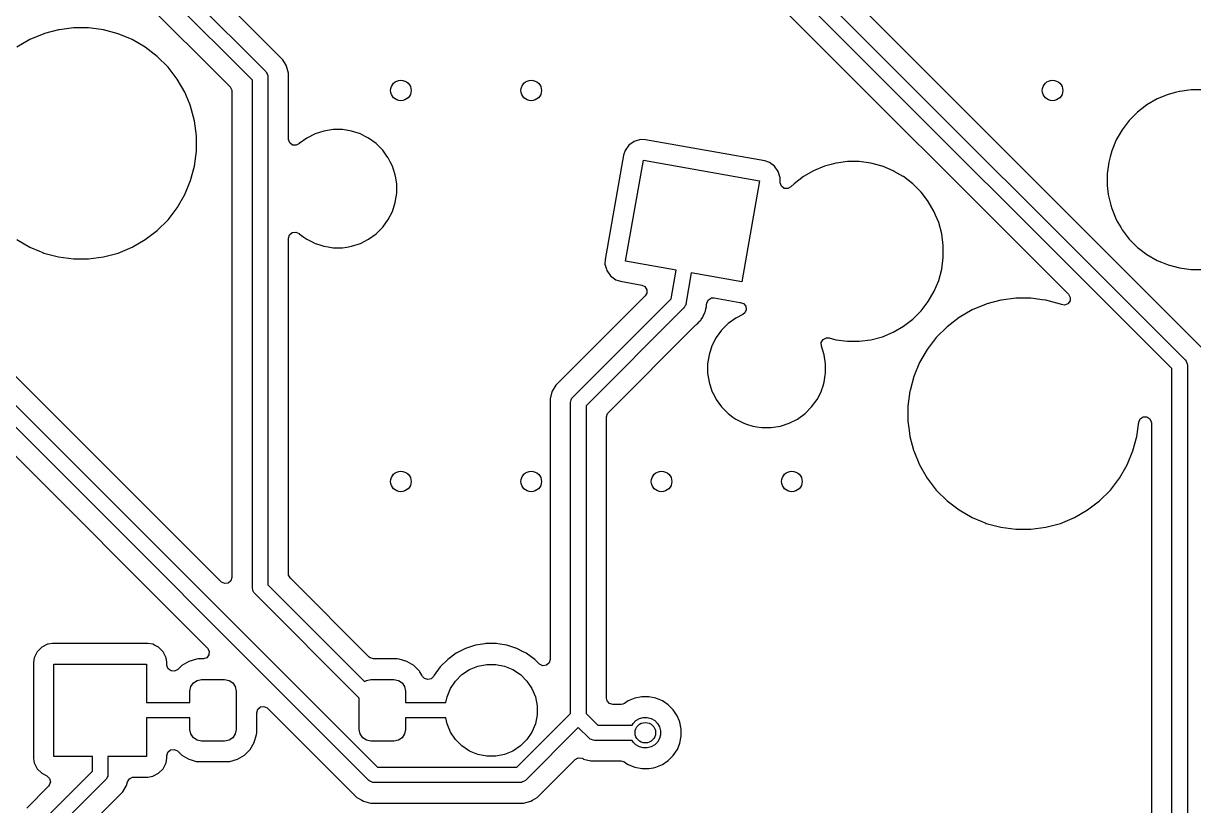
# Model space of a CAD drawing. Extents: x 2.6 to 14.2, y -9.4 to -3.8.
# Drawn here: x 5.994 to 6.891, y -7.479 to -6.879 of the extents above; entities that cross this region are included whole.
import ezdxf

# ---------------------------------------------------------------- set-up
doc = ezdxf.new("R2010")
doc.units = 0
doc.header["$MEASUREMENT"] = 0
doc.layers.add('BLACK', color=7, linetype='CONTINUOUS')

msp = doc.modelspace()

# ---------------------------------------------------------------- linework, layer by layer
at = {"layer": 'BLACK', "linetype": 'CONTINUOUS'}
for p, q in [((6.02695, -6.76349), (6.17951, -6.91605)), ((6.16943, -6.92267), (6.01687, -6.77012)), ((6.89805, -7.12818), (6.5524, -6.78252)), ((6.8748, -7.14393), (6.52512, -6.79425)), ((6.5352, -6.78762), (6.88488, -7.13731)), ((6.51195, -6.80338), (6.79548, -7.08691)), ((6.07863, -6.85418), (6.15223, -6.92778)), ((6.19267, -6.90692), (6.15334, -6.86759)), ((6.02048, -6.88408), (6.00993, -6.88691)), ((6.02143, -6.88396), (6.02048, -6.88408)), ((6.03199, -6.88257), (6.02143, -6.88396)), ((6.04361, -6.88257), (6.03199, -6.88257)), ((6.03199, -6.88257), (6.03199, -6.88257)), ((6.0532, -6.88383), (6.04361, -6.88257)), ((6.04361, -6.88257), (6.04361, -6.88257)), ((6.05512, -6.88408), (6.0532, -6.88383)), ((6.06634, -6.88709), (6.05512, -6.88408)), ((5.99853, -6.89153), (5.98847, -6.89734)), ((6.00926, -6.88709), (5.99853, -6.89153)), ((5.99853, -6.89153), (5.99853, -6.89153)), ((6.00993, -6.88691), (6.00926, -6.88709)), ((6.00926, -6.88709), (6.00926, -6.88709)), ((6.07707, -6.89153), (6.06634, -6.88709)), ((6.06634, -6.88709), (6.06634, -6.88709)), ((6.06634, -6.88709), (6.06634, -6.88709)), ((6.08713, -6.89734), (6.07707, -6.89153)), ((6.07707, -6.89153), (6.07707, -6.89153)), ((6.09634, -6.90441), (6.08713, -6.89734)), ((6.10456, -6.91262), (6.09634, -6.90441)), ((6.09634, -6.90441), (6.09634, -6.90441)), ((6.11163, -6.92184), (6.10456, -6.91262)), ((6.10456, -6.91262), (6.10456, -6.91262)), ((6.19461, -6.91028), (6.19267, -6.90692)), ((6.19267, -6.90692), (6.19267, -6.90692)), ((6.19543, -6.9117), (6.19461, -6.91028)), ((6.19553, -6.91186), (6.19543, -6.9117)), ((6.197, -6.91738), (6.19553, -6.91186)), ((6.11739, -6.93181), (6.11163, -6.92184)), ((6.17951, -6.91605), (6.18024, -6.91695)), ((6.18024, -6.91695), (6.18062, -6.91787)), ((6.18062, -6.91787), (6.18112, -6.91908)), ((6.18112, -6.91908), (6.18124, -6.92023)), ((6.18124, -6.92023), (6.18124, -7.30996)), ((6.197, -6.91738), (6.197, -6.91738)), ((6.197, -6.96781), (6.197, -6.91738)), ((6.15223, -6.92778), (6.15355, -6.93019)), ((6.15355, -6.93019), (6.15366, -6.93123)), ((6.16943, -7.31241), (6.16943, -6.92267)), ((6.88948, -6.93009), (6.88096, -6.93121)), ((6.89852, -6.93009), (6.88948, -6.93009)), ((6.88948, -6.93009), (6.88948, -6.93009)), ((6.11743, -6.9319), (6.11739, -6.93181)), ((6.11872, -6.93499), (6.11743, -6.9319)), ((6.12125, -6.94112), (6.11872, -6.93499)), ((6.15366, -6.93123), (6.15366, -7.30413)), ((6.86345, -6.93707), (6.85563, -6.94158)), ((6.86346, -6.93707), (6.86345, -6.93707)), ((6.8718, -6.93361), (6.86346, -6.93707)), ((6.87819, -6.9319), (6.8718, -6.93361)), ((6.88053, -6.93127), (6.87819, -6.9319)), ((6.88096, -6.93121), (6.88053, -6.93127)), ((6.12188, -6.94263), (6.12125, -6.94112)), ((6.12489, -6.95385), (6.12188, -6.94263)), ((6.84846, -6.94708), (6.84208, -6.95347)), ((6.85563, -6.94158), (6.84846, -6.94708)), ((6.1264, -6.96536), (6.12489, -6.95385)), ((6.84208, -6.95347), (6.83658, -6.96064)), ((6.1264, -6.97698), (6.1264, -6.96536)), ((6.21737, -6.96392), (6.21102, -6.96716)), ((6.22415, -6.96172), (6.21737, -6.96392)), ((6.21737, -6.96392), (6.21737, -6.96392)), ((6.2312, -6.9606), (6.22415, -6.96172)), ((6.23833, -6.9606), (6.2312, -6.9606)), ((6.2312, -6.9606), (6.2312, -6.9606)), ((6.24537, -6.96172), (6.23833, -6.9606)), ((6.23833, -6.9606), (6.23833, -6.9606)), ((6.25215, -6.96392), (6.24537, -6.96172)), ((6.25595, -6.96586), (6.25215, -6.96392)), ((6.25215, -6.96392), (6.25215, -6.96392)), ((6.2585, -6.96716), (6.25595, -6.96586)), ((6.83658, -6.96064), (6.83206, -6.96846)), ((5.78729, -6.97185), (6.26524, -7.4498)), ((6.19702, -6.96816), (6.197, -6.96781)), ((6.19798, -6.97074), (6.19702, -6.96816)), ((6.20018, -6.97239), (6.19798, -6.97074)), ((6.20292, -6.97258), (6.20018, -6.97239)), ((6.20506, -6.97142), (6.20292, -6.97258)), ((6.20511, -6.97147), (6.20506, -6.97142)), ((6.20525, -6.97135), (6.20511, -6.97147)), ((6.21102, -6.96716), (6.20525, -6.97135)), ((6.26427, -6.97135), (6.2585, -6.96716)), ((6.2585, -6.96716), (6.2585, -6.96716)), ((6.2585, -6.96716), (6.2585, -6.96716)), ((6.26931, -6.97639), (6.26427, -6.97135)), ((6.26427, -6.97135), (6.26427, -6.97135)), ((6.45818, -6.9726), (6.45518, -6.97659)), ((6.45819, -6.9726), (6.45818, -6.9726)), ((6.46228, -6.96974), (6.45819, -6.9726)), ((6.46705, -6.96828), (6.46228, -6.96974)), ((6.46228, -6.96974), (6.46228, -6.96974)), ((6.47079, -6.96834), (6.46705, -6.96828)), ((6.46705, -6.96828), (6.46705, -6.96828)), ((6.56241, -6.9845), (6.47079, -6.96834)), ((6.47079, -6.96834), (6.47079, -6.96834)), ((6.83206, -6.96846), (6.8286, -6.97681)), ((6.83206, -6.96846), (6.83206, -6.96846)), ((6.25862, -7.45988), (5.77721, -6.97847)), ((6.12489, -6.98849), (6.1264, -6.97698)), ((6.27256, -6.98087), (6.26931, -6.97639)), ((6.26931, -6.97639), (6.26931, -6.97639)), ((6.2735, -6.98216), (6.27256, -6.98087)), ((6.27507, -6.98524), (6.2735, -6.98216)), ((6.45396, -6.98013), (6.43986, -7.06011)), ((6.45518, -6.97659), (6.45396, -6.98012)), ((6.45396, -6.98012), (6.45396, -6.98013)), ((6.4556, -7.06163), (6.46927, -6.98408)), ((6.46927, -6.98408), (6.55845, -6.99981)), ((6.56594, -6.98571), (6.56241, -6.9845)), ((6.56241, -6.9845), (6.56241, -6.9845)), ((6.56241, -6.9845), (6.56241, -6.9845)), ((6.56241, -6.9845), (6.56241, -6.9845)), ((6.56241, -6.9845), (6.56241, -6.9845)), ((6.82738, -6.98139), (6.82627, -6.98551)), ((6.8286, -6.97681), (6.82738, -6.98139)), ((6.14532, -7.30758), (5.82675, -6.98901)), ((6.12188, -6.99971), (6.12489, -6.98849)), ((6.27674, -6.98851), (6.27507, -6.98524)), ((6.27759, -6.99115), (6.27674, -6.98851)), ((6.27674, -6.98851), (6.27674, -6.98851)), ((6.27894, -6.99529), (6.27759, -6.99115)), ((6.56993, -6.98872), (6.56594, -6.98571)), ((6.56594, -6.98571), (6.56594, -6.98571)), ((6.56594, -6.98571), (6.56594, -6.98571)), ((6.5728, -6.99281), (6.56993, -6.98872)), ((6.57426, -6.99759), (6.5728, -6.99281)), ((6.59989, -6.99214), (6.59206, -6.99665)), ((6.60823, -6.98868), (6.59989, -6.99214)), ((6.59989, -6.99214), (6.59989, -6.99214)), ((6.61327, -6.98733), (6.60823, -6.98868)), ((6.61696, -6.98634), (6.61327, -6.98733)), ((6.61744, -6.98628), (6.61696, -6.98634)), ((6.62592, -6.98516), (6.61744, -6.98628)), ((6.63495, -6.98516), (6.62592, -6.98516)), ((6.62592, -6.98516), (6.62592, -6.98516)), ((6.64197, -6.98608), (6.63495, -6.98516)), ((6.63495, -6.98516), (6.63495, -6.98516)), ((6.64391, -6.98634), (6.64197, -6.98608)), ((6.65236, -6.98861), (6.64391, -6.98634)), ((6.65264, -6.98868), (6.65236, -6.98861)), ((6.66098, -6.99214), (6.65264, -6.98868)), ((6.66181, -6.99262), (6.66098, -6.99214)), ((6.66098, -6.99214), (6.66098, -6.99214)), ((6.66849, -6.99647), (6.66181, -6.99262)), ((6.82626, -6.98554), (6.82508, -6.99449)), ((6.82627, -6.98551), (6.82626, -6.98554)), ((6.82626, -6.98554), (6.82626, -6.98554)), ((6.11743, -7.01044), (6.12188, -6.99971)), ((6.27931, -6.9976), (6.27894, -6.99529)), ((6.28006, -7.00233), (6.27931, -6.9976)), ((6.28006, -7.00946), (6.28006, -7.00233)), ((6.55845, -6.99981), (6.54478, -7.07735)), ((6.5742, -7.00098), (6.57426, -6.99759)), ((6.57421, -7.00141), (6.5742, -7.00098)), ((6.57517, -7.00399), (6.57421, -7.00141)), ((6.57426, -6.99759), (6.57426, -6.99759)), ((6.57426, -6.99759), (6.57426, -6.99759)), ((6.57426, -6.99759), (6.57426, -6.99759)), ((6.5849, -7.00215), (6.58253, -7.00452)), ((6.59206, -6.99665), (6.5849, -7.00215)), ((6.66881, -6.99665), (6.66849, -6.99647)), ((6.67597, -7.00215), (6.66881, -6.99665)), ((6.68236, -7.00854), (6.67597, -7.00215)), ((6.67597, -7.00215), (6.67597, -7.00215)), ((6.82508, -6.99449), (6.82508, -7.00353)), ((6.11163, -7.0205), (6.11743, -7.01044)), ((6.27963, -7.01216), (6.28006, -7.00946)), ((6.57737, -7.00564), (6.57517, -7.00399)), ((6.58012, -7.00583), (6.57737, -7.00564)), ((6.58253, -7.00452), (6.58012, -7.00583)), ((6.68334, -7.00982), (6.68236, -7.00854)), ((6.68236, -7.00854), (6.68236, -7.00854)), ((6.68236, -7.00854), (6.68236, -7.00854)), ((6.68786, -7.01571), (6.68334, -7.00982)), ((6.82508, -7.00353), (6.82599, -7.01044)), ((6.82599, -7.01044), (6.82626, -7.01248)), ((6.10456, -7.02971), (6.11163, -7.0205)), ((6.27674, -7.02329), (6.27894, -7.01651)), ((6.27894, -7.01651), (6.27963, -7.01216)), ((6.69238, -7.02353), (6.68786, -7.01571)), ((6.68786, -7.01571), (6.68786, -7.01571)), ((6.68786, -7.01571), (6.68786, -7.01571)), ((6.82626, -7.01248), (6.82789, -7.01857)), ((6.82789, -7.01857), (6.8286, -7.02121)), ((6.26931, -7.03541), (6.2735, -7.02964)), ((6.2735, -7.02964), (6.27674, -7.02329)), ((6.69349, -7.02622), (6.69238, -7.02353)), ((6.69238, -7.02353), (6.69238, -7.02353)), ((6.69238, -7.02353), (6.69238, -7.02353)), ((6.69583, -7.03188), (6.69349, -7.02622)), ((6.8286, -7.02121), (6.83206, -7.02956)), ((6.83206, -7.02956), (6.83206, -7.02956)), ((6.83206, -7.02956), (6.8334, -7.03188)), ((6.08713, -7.045), (6.09634, -7.03793)), ((6.09634, -7.03793), (6.10456, -7.02971)), ((6.26427, -7.04045), (6.26931, -7.03541)), ((6.69817, -7.0406), (6.69583, -7.03188)), ((6.8334, -7.03188), (6.83575, -7.03596)), ((6.83575, -7.03596), (6.83658, -7.03738)), ((6.83658, -7.03738), (6.84208, -7.04455)), ((5.98847, -7.045), (5.99853, -7.0508)), ((6.07707, -7.0508), (6.08713, -7.045)), ((6.197, -7.04399), (6.19778, -7.04135)), ((6.197, -7.30141), (6.197, -7.04399)), ((6.19778, -7.04135), (6.19986, -7.03954)), ((6.19986, -7.03954), (6.20258, -7.03915)), ((6.20258, -7.03915), (6.20508, -7.0403)), ((6.20508, -7.0403), (6.20518, -7.04038)), ((6.20518, -7.04038), (6.20525, -7.04045)), ((6.20525, -7.04045), (6.2088, -7.04303)), ((6.2088, -7.04303), (6.21102, -7.04464)), ((6.21102, -7.04464), (6.21517, -7.04675)), ((6.21517, -7.04675), (6.21737, -7.04788)), ((6.25215, -7.04788), (6.2585, -7.04464)), ((6.2585, -7.04464), (6.26427, -7.04045)), ((6.69935, -7.04956), (6.69817, -7.0406)), ((6.84208, -7.04455), (6.84208, -7.04455)), ((6.84208, -7.04455), (6.84846, -7.05094)), ((5.99853, -7.0508), (5.99853, -7.0508)), ((5.99853, -7.0508), (5.99853, -7.0508)), ((5.99853, -7.0508), (6.00605, -7.05392)), ((6.00605, -7.05392), (6.00855, -7.05496)), ((6.00855, -7.05496), (6.00926, -7.05525)), ((6.00926, -7.05525), (6.02048, -7.05826)), ((6.05512, -7.05826), (6.06634, -7.05525)), ((6.06634, -7.05525), (6.07707, -7.0508)), ((6.21737, -7.04788), (6.21737, -7.04788)), ((6.21737, -7.04788), (6.22026, -7.04881)), ((6.22026, -7.04881), (6.22415, -7.05008)), ((6.22415, -7.05008), (6.22742, -7.0506)), ((6.22742, -7.0506), (6.2312, -7.05119)), ((6.2312, -7.05119), (6.2312, -7.05119)), ((6.2312, -7.05119), (6.23833, -7.05119)), ((6.23833, -7.05119), (6.24174, -7.05065)), ((6.24174, -7.05065), (6.24537, -7.05008)), ((6.24537, -7.05008), (6.25215, -7.04788)), ((6.69935, -7.0586), (6.69935, -7.04956)), ((6.84846, -7.05094), (6.84846, -7.05094)), ((6.84846, -7.05094), (6.84846, -7.05094)), ((6.84846, -7.05094), (6.84915, -7.05146)), ((6.84915, -7.05146), (6.85563, -7.05644)), ((6.85563, -7.05644), (6.85563, -7.05644)), ((6.85563, -7.05644), (6.85563, -7.05644)), ((6.85563, -7.05644), (6.86345, -7.06095)), ((6.02048, -7.05826), (6.03199, -7.05977)), ((6.03199, -7.05977), (6.03199, -7.05977)), ((6.03199, -7.05977), (6.04361, -7.05977)), ((6.04361, -7.05977), (6.05512, -7.05826)), ((6.04361, -7.05977), (6.04361, -7.05977)), ((6.43986, -7.06011), (6.43979, -7.06385)), ((6.43979, -7.06385), (6.43979, -7.06385)), ((6.43979, -7.06385), (6.44097, -7.06771)), ((6.43986, -7.06011), (6.43986, -7.06011)), ((6.49438, -7.06847), (6.4556, -7.06163)), ((6.69817, -7.06755), (6.69935, -7.0586)), ((6.86345, -7.06095), (6.86346, -7.06095)), ((6.86346, -7.06095), (6.86346, -7.06095)), ((6.86346, -7.06095), (6.86687, -7.06237)), ((6.86687, -7.06237), (6.8718, -7.06441)), ((6.8718, -7.06441), (6.88053, -7.06675)), ((6.44097, -7.06771), (6.44125, -7.06863)), ((6.44125, -7.06863), (6.44412, -7.07272)), ((6.44412, -7.07272), (6.44811, -7.07572)), ((6.49049, -7.09053), (6.49438, -7.06847)), ((6.50601, -7.07052), (6.5018, -7.09442)), ((6.54478, -7.07735), (6.50601, -7.07052)), ((6.69583, -7.07628), (6.69817, -7.06755)), ((6.88053, -7.06675), (6.88948, -7.06793)), ((6.88948, -7.06793), (6.88948, -7.06793)), ((6.88948, -7.06793), (6.89852, -7.06793)), ((6.44811, -7.07572), (6.45164, -7.07694)), ((6.45164, -7.07694), (6.46803, -7.07983)), ((6.46803, -7.07983), (6.47049, -7.08105)), ((6.47049, -7.08105), (6.47191, -7.08341)), ((6.47191, -7.08341), (6.47182, -7.08616)), ((6.69238, -7.08463), (6.69583, -7.07628)), ((6.47063, -7.08809), (6.40202, -7.15671)), ((6.41518, -7.16584), (6.49049, -7.09053)), ((6.47182, -7.08616), (6.47063, -7.08809)), ((6.51795, -7.09359), (6.51917, -7.09113)), ((6.51917, -7.09113), (6.52153, -7.08971)), ((6.52153, -7.08971), (6.52361, -7.08963)), ((6.52361, -7.08963), (6.54326, -7.0931)), ((6.68236, -7.09962), (6.68786, -7.09245)), ((6.68786, -7.09245), (6.69238, -7.08463)), ((6.74347, -7.09152), (6.7329, -7.09435)), ((6.74402, -7.09145), (6.74347, -7.09152)), ((6.75498, -7.09), (6.74402, -7.09145)), ((6.7666, -7.09), (6.75498, -7.09)), ((6.75498, -7.09), (6.75498, -7.09)), ((6.77513, -7.09113), (6.7666, -7.09)), ((6.7666, -7.09), (6.7666, -7.09)), ((6.77811, -7.09152), (6.77513, -7.09113)), ((6.78933, -7.09453), (6.77811, -7.09152)), ((6.7966, -7.09206), (6.79495, -7.09427)), ((6.79548, -7.08691), (6.7968, -7.08932)), ((6.7968, -7.08932), (6.7966, -7.09206)), ((6.50015, -7.09757), (6.42526, -7.17246)), ((6.5002, -7.09751), (6.50015, -7.09757)), ((6.50025, -7.09748), (6.5002, -7.09751)), ((6.50031, -7.09738), (6.50025, -7.09748)), ((6.50087, -7.0967), (6.50031, -7.09738)), ((6.50089, -7.09668), (6.50087, -7.0967)), ((6.50114, -7.09608), (6.50089, -7.09668)), ((6.50148, -7.09554), (6.50114, -7.09608)), ((6.50174, -7.09464), (6.50148, -7.09554)), ((6.50177, -7.09455), (6.50174, -7.09464)), ((6.5018, -7.09442), (6.50177, -7.09451)), ((6.50177, -7.09451), (6.50177, -7.09455)), ((6.51618, -7.10176), (6.51642, -7.10084)), ((6.51642, -7.10084), (6.51683, -7.09997)), ((6.51683, -7.09997), (6.51716, -7.09809)), ((6.51716, -7.09809), (6.51765, -7.09625)), ((6.51765, -7.09529), (6.51795, -7.09359)), ((6.51765, -7.09625), (6.51765, -7.09529)), ((6.54326, -7.0931), (6.54346, -7.0931)), ((6.54346, -7.0931), (6.54609, -7.09392)), ((6.54701, -7.10124), (6.5456, -7.10233)), ((6.54609, -7.09392), (6.54786, -7.09603)), ((6.5482, -7.09876), (6.54701, -7.10124)), ((6.54786, -7.09603), (6.5482, -7.09876)), ((6.67597, -7.106), (6.68236, -7.09962)), ((6.68236, -7.09962), (6.68236, -7.09962)), ((6.68236, -7.09962), (6.68236, -7.09962)), ((6.72152, -7.09897), (6.71146, -7.10478)), ((6.73225, -7.09453), (6.72152, -7.09897)), ((6.72152, -7.09897), (6.72152, -7.09897)), ((6.7329, -7.09435), (6.73225, -7.09453)), ((6.73225, -7.09453), (6.73225, -7.09453)), ((6.79016, -7.09487), (6.78933, -7.09453)), ((6.78933, -7.09453), (6.78933, -7.09453)), ((6.78933, -7.09453), (6.78933, -7.09453)), ((6.79238, -7.09523), (6.79016, -7.09487)), ((6.79495, -7.09427), (6.79238, -7.09523)), ((6.50929, -7.11074), (6.50966, -7.11036)), ((6.50966, -7.11036), (6.51031, -7.10982)), ((6.51031, -7.10982), (6.51075, -7.10951)), ((6.51075, -7.10951), (6.51184, -7.10822)), ((6.51184, -7.10822), (6.51213, -7.1079)), ((6.51213, -7.1079), (6.51332, -7.10671)), ((6.51332, -7.10671), (6.51359, -7.10625)), ((6.51359, -7.10625), (6.51408, -7.10555)), ((6.51408, -7.10555), (6.51442, -7.10514)), ((6.51442, -7.10514), (6.51477, -7.10438)), ((6.51442, -7.10514), (6.51442, -7.10514)), ((6.51477, -7.10438), (6.51513, -7.10361)), ((6.51513, -7.10361), (6.51522, -7.10341)), ((6.51513, -7.10361), (6.51513, -7.10361)), ((6.51522, -7.10341), (6.51618, -7.10176)), ((6.53432, -7.10933), (6.52928, -7.11437)), ((6.54009, -7.10514), (6.53432, -7.10933)), ((6.53432, -7.10933), (6.53432, -7.10933)), ((6.5456, -7.10233), (6.54009, -7.10514)), ((6.66881, -7.1115), (6.67597, -7.106)), ((6.67597, -7.106), (6.67597, -7.106)), ((6.67597, -7.106), (6.67597, -7.106)), ((6.71146, -7.10478), (6.70225, -7.11185)), ((6.44246, -7.17756), (6.50904, -7.11098)), ((6.50904, -7.11098), (6.50907, -7.11095)), ((6.50907, -7.11095), (6.50929, -7.11074)), ((6.50929, -7.11074), (6.50929, -7.11074)), ((6.52928, -7.11437), (6.52509, -7.12014)), ((6.52928, -7.11437), (6.52928, -7.11437)), ((6.65264, -7.11948), (6.66098, -7.11602)), ((6.66098, -7.11602), (6.66881, -7.1115)), ((6.70225, -7.11185), (6.69403, -7.12006)), ((6.70225, -7.11185), (6.70225, -7.11185)), ((6.52185, -7.12649), (6.51965, -7.13327)), ((6.52509, -7.12014), (6.52185, -7.12649)), ((6.52185, -7.12649), (6.52185, -7.12649)), ((6.60578, -7.1239), (6.6072, -7.12154)), ((6.60586, -7.12665), (6.60578, -7.1239)), ((6.60801, -7.13327), (6.60586, -7.12665)), ((6.6072, -7.12154), (6.60967, -7.12033)), ((6.60967, -7.12033), (6.61176, -7.12042)), ((6.61176, -7.12042), (6.61696, -7.12182)), ((6.61696, -7.12182), (6.62592, -7.123)), ((6.62592, -7.123), (6.62592, -7.123)), ((6.62592, -7.123), (6.63495, -7.123)), ((6.63495, -7.123), (6.64391, -7.12182)), ((6.63495, -7.123), (6.63495, -7.123)), ((6.64391, -7.12182), (6.65264, -7.11948)), ((6.69403, -7.12006), (6.68696, -7.12928)), ((6.69403, -7.12006), (6.69403, -7.12006)), ((6.51965, -7.13327), (6.51853, -7.14031)), ((6.60913, -7.14031), (6.60801, -7.13327)), ((6.68696, -7.12928), (6.68116, -7.13933)), ((6.88488, -7.13731), (6.88562, -7.1382)), ((6.51853, -7.14031), (6.51853, -7.14744)), ((6.60913, -7.14744), (6.60913, -7.14031)), ((6.68116, -7.13933), (6.67671, -7.15006)), ((6.68116, -7.13933), (6.68116, -7.13933)), ((6.8748, -7.5103), (6.8748, -7.14393)), ((6.88562, -7.1382), (6.88597, -7.13906)), ((6.88597, -7.13906), (6.8865, -7.14033)), ((6.8865, -7.14033), (6.88661, -7.14148)), ((6.88661, -7.14148), (6.88661, -7.50786)), ((6.51853, -7.14744), (6.51965, -7.15448)), ((6.51965, -7.15448), (6.52185, -7.16126)), ((6.6071, -7.15729), (6.60801, -7.15448)), ((6.60801, -7.15448), (6.60886, -7.14911)), ((6.60886, -7.14911), (6.60913, -7.14744)), ((6.67671, -7.15006), (6.67385, -7.16073)), ((6.67671, -7.15006), (6.67671, -7.15006)), ((6.39916, -7.16165), (6.39769, -7.16716)), ((6.39938, -7.16126), (6.39916, -7.16165)), ((6.39916, -7.16165), (6.39916, -7.16165)), ((6.39916, -7.16165), (6.39916, -7.16165)), ((6.40202, -7.15671), (6.39938, -7.16126)), ((6.40202, -7.15671), (6.40202, -7.15671)), ((6.52185, -7.16126), (6.52185, -7.16126)), ((6.52185, -7.16126), (6.52372, -7.16493)), ((6.60257, -7.16762), (6.60581, -7.16126)), ((6.60581, -7.16126), (6.60596, -7.16079)), ((6.60596, -7.16079), (6.6071, -7.15729)), ((6.6737, -7.16128), (6.67219, -7.1728)), ((6.6737, -7.16128), (6.6737, -7.16128)), ((6.67385, -7.16073), (6.6737, -7.16128)), ((6.39769, -7.16716), (6.39769, -7.16716)), ((6.39769, -7.16716), (6.39769, -7.3671)), ((6.41345, -7.17002), (6.41357, -7.16886)), ((6.41345, -7.40847), (6.41345, -7.17002)), ((6.41357, -7.16886), (6.41398, -7.16786)), ((6.41398, -7.16786), (6.41445, -7.16673)), ((6.41445, -7.16673), (6.41518, -7.16584)), ((6.42526, -7.17246), (6.42526, -7.40847)), ((6.52372, -7.16493), (6.52507, -7.16757)), ((6.52507, -7.16757), (6.52509, -7.16762)), ((6.52509, -7.16762), (6.52928, -7.17338)), ((6.59838, -7.17338), (6.60257, -7.16762)), ((6.67219, -7.1728), (6.67219, -7.18441)), ((5.95346, -7.17702), (6.13485, -7.35841)), ((6.44103, -7.18102), (6.44181, -7.17838)), ((6.44103, -7.39678), (6.44103, -7.18102)), ((6.44181, -7.17838), (6.44246, -7.17756)), ((6.52928, -7.17338), (6.52928, -7.17338)), ((6.52928, -7.17338), (6.53432, -7.17843)), ((6.53432, -7.17843), (6.53432, -7.17843)), ((6.53432, -7.17843), (6.53799, -7.18109)), ((6.53799, -7.18109), (6.54009, -7.18262)), ((6.58757, -7.18262), (6.59334, -7.17843)), ((6.59334, -7.17843), (6.59838, -7.17338)), ((6.85043, -7.18251), (6.85272, -7.18099)), ((6.85272, -7.18099), (6.85547, -7.18096)), ((6.85547, -7.18096), (6.8578, -7.18242)), ((6.54009, -7.18262), (6.54272, -7.18396)), ((6.54272, -7.18396), (6.54644, -7.18585)), ((6.54644, -7.18585), (6.54644, -7.18585)), ((6.54644, -7.18585), (6.54837, -7.18648)), ((6.54837, -7.18648), (6.55322, -7.18806)), ((6.55322, -7.18806), (6.55639, -7.18856)), ((6.55639, -7.18856), (6.56026, -7.18917)), ((6.56026, -7.18917), (6.56027, -7.18917)), ((6.56027, -7.18917), (6.56739, -7.18917)), ((6.56739, -7.18917), (6.57081, -7.18863)), ((6.57081, -7.18863), (6.57444, -7.18806)), ((6.57444, -7.18806), (6.58122, -7.18585)), ((6.58122, -7.18585), (6.58757, -7.18262)), ((6.67219, -7.18441), (6.6731, -7.19132)), ((6.84788, -7.19593), (6.84931, -7.18502)), ((6.84931, -7.18502), (6.85043, -7.18251)), ((6.8578, -7.18242), (6.85898, -7.18491)), ((6.85898, -7.18491), (6.85904, -7.18566)), ((6.85904, -7.18566), (6.85904, -7.51316)), ((6.6731, -7.19132), (6.6737, -7.19593)), ((6.6737, -7.19593), (6.67652, -7.20643)), ((6.84487, -7.20715), (6.84788, -7.19593)), ((6.67652, -7.20643), (6.67671, -7.20715)), ((6.67671, -7.20715), (6.67671, -7.20715)), ((6.67671, -7.20715), (6.68116, -7.21788)), ((6.84043, -7.21788), (6.84487, -7.20715)), ((6.68116, -7.21788), (6.68116, -7.21788)), ((6.68116, -7.21788), (6.68696, -7.22794)), ((6.83462, -7.22794), (6.84043, -7.21788)), ((6.68696, -7.22794), (6.69403, -7.23715)), ((6.82755, -7.23715), (6.83462, -7.22794)), ((6.69403, -7.23715), (6.69403, -7.23715)), ((6.69403, -7.23715), (6.70225, -7.24536)), ((6.81934, -7.24536), (6.82755, -7.23715)), ((6.70225, -7.24536), (6.70225, -7.24536)), ((6.70225, -7.24536), (6.71146, -7.25243)), ((6.71146, -7.25243), (6.72152, -7.25824)), ((6.80006, -7.25824), (6.81012, -7.25243)), ((6.81012, -7.25243), (6.81934, -7.24536)), ((6.72152, -7.25824), (6.72152, -7.25824)), ((6.72152, -7.25824), (6.72152, -7.25824)), ((6.72152, -7.25824), (6.72884, -7.26128)), ((6.72884, -7.26128), (6.73155, -7.2624)), ((6.73155, -7.2624), (6.73225, -7.26269)), ((6.73225, -7.26269), (6.74347, -7.26569)), ((6.77811, -7.26569), (6.78933, -7.26269)), ((6.78933, -7.26269), (6.80006, -7.25824)), ((6.74347, -7.26569), (6.75498, -7.26721)), ((6.75498, -7.26721), (6.75498, -7.26721)), ((6.75498, -7.26721), (6.7666, -7.26721)), ((6.7666, -7.26721), (6.77811, -7.26569)), ((6.7666, -7.26721), (6.7666, -7.26721)), ((6.14558, -7.30782), (6.14532, -7.30758)), ((6.14808, -7.30896), (6.14558, -7.30782)), ((6.15288, -7.30677), (6.1508, -7.30857)), ((6.15366, -7.30413), (6.15288, -7.30677)), ((6.19712, -7.30244), (6.197, -7.30141)), ((6.19843, -7.30486), (6.19712, -7.30244)), ((6.25889, -7.36531), (6.19843, -7.30486)), ((6.1508, -7.30857), (6.14808, -7.30896)), ((6.16954, -7.31356), (6.16943, -7.31241)), ((6.16976, -7.3141), (6.16954, -7.31356)), ((6.17042, -7.31569), (6.16976, -7.3141)), ((6.17115, -7.31658), (6.17042, -7.31569)), ((6.25134, -7.39677), (6.17115, -7.31658)), ((6.18124, -7.30996), (6.2554, -7.38413)), ((6.00398, -7.36169), (6.00191, -7.36577)), ((6.00418, -7.36132), (6.00398, -7.36169)), ((6.00771, -7.35779), (6.00418, -7.36132)), ((6.00418, -7.36132), (6.00418, -7.36132)), ((6.00418, -7.36132), (6.00418, -7.36132)), ((6.01216, -7.35552), (6.00771, -7.35779)), ((6.00771, -7.35779), (6.00771, -7.35779)), ((6.00771, -7.35779), (6.00771, -7.35779)), ((6.01266, -7.35544), (6.01216, -7.35552)), ((6.01585, -7.35493), (6.01266, -7.35544)), ((6.0892, -7.35493), (6.01585, -7.35493)), ((6.09289, -7.35552), (6.0892, -7.35493)), ((6.09408, -7.35612), (6.09289, -7.35552)), ((6.09734, -7.35779), (6.09408, -7.35612)), ((6.10087, -7.36132), (6.09734, -7.35779)), ((6.09734, -7.35779), (6.09734, -7.35779)), ((6.09734, -7.35779), (6.09734, -7.35779)), ((6.10314, -7.36577), (6.10087, -7.36132)), ((6.10087, -7.36132), (6.10087, -7.36132)), ((6.10087, -7.36132), (6.10087, -7.36132)), ((6.13485, -7.35841), (6.13617, -7.36082)), ((6.13617, -7.36082), (6.13597, -7.36357)), ((6.33287, -7.35868), (6.32569, -7.36234)), ((6.34053, -7.35619), (6.33287, -7.35868)), ((6.34754, -7.35508), (6.34053, -7.35619)), ((6.34849, -7.35493), (6.34754, -7.35508)), ((6.35655, -7.35493), (6.34849, -7.35493)), ((6.35764, -7.35511), (6.35655, -7.35493)), ((6.36451, -7.35619), (6.35764, -7.35511)), ((6.37218, -7.35868), (6.36451, -7.35619)), ((6.3766, -7.36094), (6.37218, -7.35868)), ((6.37936, -7.36234), (6.3766, -7.36094)), ((6.00191, -7.36577), (6.00132, -7.36946)), ((6.00132, -7.36946), (6.00132, -7.44281)), ((6.01709, -7.44157), (6.01709, -7.3707)), ((6.01709, -7.3707), (6.08796, -7.3707)), ((6.08796, -7.3707), (6.08796, -7.40023)), ((6.10368, -7.36918), (6.10314, -7.36577)), ((6.10372, -7.36946), (6.10368, -7.36918)), ((6.10372, -7.37131), (6.10372, -7.36946)), ((6.12042, -7.36859), (6.11507, -7.37176)), ((6.1264, -7.36685), (6.12042, -7.36859)), ((6.12042, -7.36859), (6.12042, -7.36859)), ((6.12779, -7.36674), (6.1264, -7.36685)), ((6.1314, -7.36674), (6.12779, -7.36674)), ((6.12779, -7.36674), (6.12779, -7.36674)), ((6.13175, -7.36673), (6.1314, -7.36674)), ((6.13432, -7.36577), (6.13175, -7.36673)), ((6.13597, -7.36357), (6.13432, -7.36577)), ((6.2597, -7.36597), (6.25889, -7.36531)), ((6.26234, -7.36674), (6.2597, -7.36597)), ((6.2804, -7.36674), (6.26234, -7.36674)), ((6.2818, -7.36685), (6.2804, -7.36674)), ((6.2804, -7.36674), (6.2804, -7.36674)), ((6.28777, -7.36859), (6.2818, -7.36685)), ((6.2818, -7.36685), (6.2818, -7.36685)), ((6.28778, -7.36859), (6.28777, -7.36859)), ((6.29313, -7.37176), (6.28778, -7.36859)), ((6.31917, -7.36708), (6.31347, -7.37278)), ((6.32569, -7.36234), (6.31917, -7.36708)), ((6.38588, -7.36708), (6.37936, -7.36234)), ((6.37936, -7.36234), (6.37936, -7.36234)), ((6.37936, -7.36234), (6.37936, -7.36234)), ((6.38935, -7.37055), (6.38588, -7.36708)), ((6.38961, -7.37079), (6.38935, -7.37055)), ((6.39211, -7.37193), (6.38961, -7.37079)), ((6.39691, -7.36974), (6.39483, -7.37154)), ((6.39769, -7.3671), (6.39691, -7.36974)), ((6.10374, -7.37166), (6.10372, -7.37131)), ((6.1047, -7.37424), (6.10374, -7.37166)), ((6.1069, -7.37589), (6.1047, -7.37424)), ((6.10964, -7.37608), (6.1069, -7.37589)), ((6.11206, -7.37476), (6.10964, -7.37608)), ((6.11507, -7.37176), (6.11206, -7.37476)), ((6.11507, -7.37176), (6.11507, -7.37176)), ((6.29753, -7.37616), (6.29313, -7.37176)), ((6.29313, -7.37176), (6.29313, -7.37176)), ((6.29788, -7.37675), (6.29753, -7.37616)), ((6.29753, -7.37616), (6.29753, -7.37616)), ((6.29939, -7.3793), (6.29788, -7.37675)), ((6.29989, -7.38014), (6.29939, -7.3793)), ((6.30873, -7.3793), (6.30844, -7.37987)), ((6.31347, -7.37278), (6.30873, -7.3793)), ((6.32513, -7.38366), (6.33005, -7.37874)), ((6.33005, -7.37874), (6.33582, -7.37488)), ((6.33582, -7.37488), (6.34224, -7.37223)), ((6.34224, -7.37223), (6.34905, -7.37087)), ((6.34905, -7.37087), (6.356, -7.37087)), ((6.356, -7.37087), (6.36281, -7.37223)), ((6.36281, -7.37223), (6.36923, -7.37488)), ((6.36923, -7.37488), (6.375, -7.37874)), ((6.375, -7.37874), (6.37991, -7.38366)), ((6.39483, -7.37154), (6.39211, -7.37193)), ((6.12142, -7.39137), (6.1221, -7.38798)), ((6.1221, -7.38798), (6.12402, -7.38511)), ((6.12402, -7.38511), (6.12689, -7.38319)), ((6.12689, -7.38319), (6.13028, -7.38251)), ((6.13028, -7.38251), (6.148, -7.38251)), ((6.148, -7.38251), (6.15139, -7.38319)), ((6.15139, -7.38319), (6.15426, -7.38511)), ((6.15426, -7.38511), (6.15618, -7.38798)), ((6.15618, -7.38798), (6.15685, -7.39137)), ((6.2554, -7.38413), (6.25681, -7.38319)), ((6.25681, -7.38319), (6.2602, -7.38251)), ((6.2602, -7.38251), (6.27792, -7.38251)), ((6.27792, -7.38251), (6.28131, -7.38319)), ((6.28131, -7.38319), (6.28418, -7.38511)), ((6.28418, -7.38511), (6.2861, -7.38798)), ((6.2861, -7.38798), (6.28678, -7.39137)), ((6.30128, -7.38165), (6.29989, -7.38014)), ((6.30388, -7.38254), (6.30128, -7.38165)), ((6.30655, -7.38187), (6.30388, -7.38254)), ((6.30844, -7.37987), (6.30655, -7.38187)), ((6.32127, -7.38943), (6.32513, -7.38366)), ((6.37991, -7.38366), (6.38377, -7.38943)), ((6.12142, -7.40023), (6.12142, -7.39137)), ((6.15685, -7.39137), (6.15685, -7.4209)), ((6.25134, -7.4209), (6.25134, -7.39677)), ((6.28678, -7.39137), (6.28678, -7.40023)), ((6.31775, -7.40023), (6.31862, -7.39585)), ((6.31862, -7.39585), (6.32127, -7.38943)), ((6.38377, -7.38943), (6.38643, -7.39585)), ((6.38643, -7.39585), (6.38779, -7.40266)), ((6.44147, -7.39881), (6.44103, -7.39678)), ((6.46272, -7.39682), (6.4577, -7.3989)), ((6.46805, -7.39576), (6.46272, -7.39682)), ((6.46272, -7.39682), (6.46272, -7.39682)), ((6.47348, -7.39576), (6.46805, -7.39576)), ((6.46805, -7.39576), (6.46805, -7.39576)), ((6.47881, -7.39682), (6.47348, -7.39576)), ((6.47348, -7.39576), (6.47348, -7.39576)), ((6.48383, -7.3989), (6.47881, -7.39682)), ((6.47881, -7.39682), (6.47881, -7.39682)), ((6.08796, -7.40023), (6.12142, -7.40023)), ((6.17262, -7.40797), (6.1734, -7.40533)), ((6.1734, -7.40533), (6.17548, -7.40353)), ((6.17548, -7.40353), (6.1782, -7.40314)), ((6.1782, -7.40314), (6.1807, -7.40428)), ((6.1807, -7.40428), (6.18096, -7.40452)), ((6.18096, -7.40452), (6.24949, -7.47305)), ((6.28678, -7.40023), (6.31775, -7.40023)), ((6.38779, -7.40266), (6.38779, -7.40961)), ((6.44327, -7.40089), (6.44147, -7.39881)), ((6.44591, -7.40167), (6.44327, -7.40089)), ((6.45208, -7.40167), (6.44591, -7.40167)), ((6.45217, -7.40166), (6.45208, -7.40167)), ((6.45224, -7.40164), (6.45217, -7.40166)), ((6.45346, -7.40147), (6.45224, -7.40164)), ((6.45408, -7.40107), (6.45346, -7.40147)), ((6.45479, -7.40084), (6.45408, -7.40107)), ((6.4577, -7.3989), (6.45479, -7.40084)), ((6.4577, -7.3989), (6.4577, -7.3989)), ((6.48835, -7.40192), (6.48383, -7.3989)), ((6.48383, -7.3989), (6.48383, -7.3989)), ((6.49219, -7.40576), (6.48835, -7.40192)), ((6.48835, -7.40192), (6.48835, -7.40192)), ((6.49521, -7.41027), (6.49219, -7.40576)), ((6.49219, -7.40576), (6.49219, -7.40576)), ((6.09189, -7.41204), (6.08796, -7.41204)), ((6.08796, -7.41204), (6.08796, -7.44157)), ((6.12142, -7.41204), (6.09189, -7.41204)), ((6.12142, -7.4209), (6.12142, -7.41204)), ((6.17262, -7.42338), (6.17262, -7.40797)), ((6.31138, -7.41204), (6.28678, -7.41204)), ((6.28678, -7.41204), (6.28678, -7.4209)), ((6.31775, -7.41204), (6.31138, -7.41204)), ((6.31862, -7.41642), (6.31775, -7.41204)), ((6.37212, -7.4498), (6.41345, -7.40847)), ((6.38779, -7.40961), (6.38643, -7.41642)), ((6.42526, -7.40847), (6.43423, -7.41743)), ((6.4614, -7.41615), (6.46358, -7.41397)), ((6.46358, -7.41397), (6.46625, -7.41243)), ((6.46625, -7.41243), (6.46923, -7.41163)), ((6.46923, -7.41163), (6.47231, -7.41163)), ((6.47231, -7.41163), (6.47529, -7.41243)), ((6.47529, -7.41243), (6.47796, -7.41397)), ((6.47796, -7.41397), (6.48014, -7.41615)), ((6.49521, -7.41028), (6.49521, -7.41027)), ((6.49696, -7.4145), (6.49521, -7.41028)), ((6.49729, -7.41529), (6.49696, -7.4145)), ((6.49835, -7.42062), (6.49729, -7.41529)), ((6.49729, -7.41529), (6.49729, -7.41529)), ((6.49729, -7.41529), (6.49729, -7.41529)), ((6.1221, -7.42429), (6.12142, -7.4209)), ((6.12402, -7.42716), (6.1221, -7.42429)), ((6.15618, -7.42429), (6.15426, -7.42716)), ((6.15685, -7.4209), (6.15618, -7.42429)), ((6.17251, -7.42478), (6.17262, -7.42338)), ((6.25202, -7.42429), (6.25134, -7.4209)), ((6.25394, -7.42716), (6.25202, -7.42429)), ((6.2861, -7.42429), (6.28418, -7.42716)), ((6.28678, -7.4209), (6.2861, -7.42429)), ((6.32127, -7.42284), (6.31862, -7.41642)), ((6.32513, -7.42861), (6.32127, -7.42284)), ((6.41936, -7.41927), (6.37874, -7.45988)), ((6.38377, -7.42284), (6.37991, -7.42861)), ((6.38643, -7.41642), (6.38377, -7.42284)), ((6.42761, -7.42751), (6.41936, -7.41927)), ((6.43423, -7.41743), (6.46066, -7.41743)), ((6.46066, -7.41743), (6.4614, -7.41615)), ((6.48014, -7.41615), (6.48168, -7.41882)), ((6.48168, -7.41882), (6.48248, -7.4218)), ((6.48248, -7.4218), (6.48248, -7.42488)), ((6.49835, -7.42605), (6.49835, -7.42062)), ((6.49835, -7.42062), (6.49835, -7.42062)), ((6.12689, -7.42908), (6.12402, -7.42716)), ((6.13028, -7.42976), (6.12689, -7.42908)), ((6.148, -7.42976), (6.13028, -7.42976)), ((6.15139, -7.42908), (6.148, -7.42976)), ((6.15426, -7.42716), (6.15139, -7.42908)), ((6.16761, -7.43611), (6.17078, -7.43076)), ((6.17078, -7.43076), (6.17251, -7.42478)), ((6.25681, -7.42908), (6.25394, -7.42716)), ((6.2602, -7.42976), (6.25681, -7.42908)), ((6.27792, -7.42976), (6.2602, -7.42976)), ((6.28131, -7.42908), (6.27792, -7.42976)), ((6.28418, -7.42716), (6.28131, -7.42908)), ((6.33005, -7.43352), (6.32513, -7.42861)), ((6.33582, -7.43738), (6.33005, -7.43352)), ((6.375, -7.43352), (6.36923, -7.43738)), ((6.37991, -7.42861), (6.375, -7.43352)), ((6.4285, -7.42825), (6.42761, -7.42751)), ((6.42938, -7.42861), (6.4285, -7.42825)), ((6.43063, -7.42913), (6.42938, -7.42861)), ((6.43178, -7.42924), (6.43063, -7.42913)), ((6.46066, -7.42924), (6.43178, -7.42924)), ((6.4614, -7.43053), (6.46066, -7.42924)), ((6.46358, -7.43271), (6.4614, -7.43053)), ((6.46625, -7.43425), (6.46358, -7.43271)), ((6.47796, -7.43271), (6.47529, -7.43425)), ((6.48014, -7.43053), (6.47796, -7.43271)), ((6.48168, -7.42786), (6.48014, -7.43053)), ((6.48248, -7.42488), (6.48168, -7.42786)), ((6.49533, -7.43611), (6.49729, -7.43138)), ((6.49729, -7.43138), (6.49835, -7.42605)), ((6.49729, -7.43138), (6.49729, -7.43138)), ((6.04662, -7.44157), (6.01709, -7.44157)), ((6.04662, -7.45297), (6.04662, -7.44157)), ((6.08796, -7.44157), (6.05843, -7.44157)), ((6.05843, -7.44157), (6.05843, -7.45541)), ((6.10372, -7.44095), (6.1045, -7.43832)), ((6.10372, -7.44281), (6.10372, -7.44095)), ((6.1045, -7.43832), (6.10658, -7.43651)), ((6.10658, -7.43651), (6.1093, -7.43612)), ((6.1093, -7.43612), (6.1118, -7.43727)), ((6.1118, -7.43727), (6.11206, -7.4375)), ((6.11206, -7.4375), (6.11507, -7.44051)), ((6.11507, -7.44051), (6.11507, -7.44051)), ((6.11507, -7.44051), (6.11507, -7.44051)), ((6.11507, -7.44051), (6.12042, -7.44368)), ((6.15785, -7.44368), (6.16321, -7.44051)), ((6.16321, -7.44051), (6.16761, -7.43611)), ((6.34224, -7.44004), (6.33582, -7.43738)), ((6.34905, -7.4414), (6.34224, -7.44004)), ((6.356, -7.4414), (6.34905, -7.4414)), ((6.36281, -7.44004), (6.356, -7.4414)), ((6.36923, -7.43738), (6.36281, -7.44004)), ((6.41695, -7.44398), (6.41936, -7.44266)), ((6.41936, -7.44266), (6.4221, -7.44285)), ((6.46923, -7.43505), (6.46625, -7.43425)), ((6.47231, -7.43505), (6.46923, -7.43505)), ((6.47529, -7.43425), (6.47231, -7.43505)), ((6.48835, -7.44476), (6.49219, -7.44092)), ((6.49219, -7.44092), (6.49521, -7.4364)), ((6.49521, -7.4364), (6.49533, -7.43611)), ((6.00132, -7.44281), (6.00167, -7.44501)), ((6.00167, -7.44501), (6.00191, -7.4465)), ((6.00191, -7.4465), (6.00418, -7.45095)), ((6.00418, -7.45095), (6.00418, -7.45095)), ((6.00418, -7.45095), (6.00418, -7.45095)), ((6.00418, -7.45095), (6.00771, -7.45448)), ((6.09734, -7.45448), (6.10087, -7.45095)), ((6.10087, -7.45095), (6.10314, -7.4465)), ((6.10314, -7.4465), (6.10372, -7.44281)), ((6.10314, -7.4465), (6.10314, -7.4465)), ((6.10314, -7.4465), (6.10314, -7.4465)), ((6.12042, -7.44368), (6.12231, -7.44423)), ((6.12231, -7.44423), (6.12627, -7.44538)), ((6.12627, -7.44538), (6.1264, -7.44541)), ((6.1264, -7.44541), (6.12779, -7.44552)), ((6.12779, -7.44552), (6.15048, -7.44552)), ((6.15048, -7.44552), (6.15188, -7.44541)), ((6.15188, -7.44541), (6.15785, -7.44368)), ((6.26524, -7.4498), (6.37212, -7.4498)), ((6.38787, -7.47305), (6.41695, -7.44398)), ((6.4221, -7.44285), (6.42284, -7.4432)), ((6.42284, -7.4432), (6.42342, -7.44353)), ((6.42342, -7.44353), (6.42893, -7.44501)), ((6.42893, -7.44501), (6.42893, -7.44501)), ((6.42893, -7.44501), (6.43464, -7.44501)), ((6.43464, -7.44501), (6.45208, -7.44501)), ((6.45208, -7.44501), (6.45472, -7.44579)), ((6.45472, -7.44579), (6.45479, -7.44583)), ((6.45479, -7.44583), (6.4577, -7.44778)), ((6.4577, -7.44778), (6.4577, -7.44778)), ((6.4577, -7.44778), (6.4577, -7.44778)), ((6.4577, -7.44778), (6.46194, -7.44953)), ((6.46194, -7.44953), (6.46272, -7.44986)), ((6.46272, -7.44986), (6.46272, -7.44986)), ((6.46272, -7.44986), (6.46272, -7.44986)), ((6.46272, -7.44986), (6.46805, -7.45092)), ((6.46805, -7.45092), (6.46805, -7.45092)), ((6.46805, -7.45092), (6.47348, -7.45092)), ((6.47348, -7.45092), (6.47707, -7.4502)), ((6.47707, -7.4502), (6.47881, -7.44986)), ((6.47881, -7.44986), (6.48269, -7.44825)), ((6.48269, -7.44825), (6.48383, -7.44778)), ((6.48383, -7.44778), (6.48835, -7.44476)), ((6.48383, -7.44778), (6.48383, -7.44778)), ((6.48383, -7.44778), (6.48383, -7.44778)), ((6.00771, -7.45448), (6.00771, -7.45448)), ((6.00771, -7.45448), (6.00771, -7.45448)), ((6.00771, -7.45448), (6.01172, -7.45653)), ((6.0093, -7.49028), (6.04662, -7.45297)), ((6.01172, -7.45653), (6.01372, -7.45842)), ((6.01372, -7.45842), (6.01438, -7.46109)), ((6.0567, -7.45959), (6.01939, -7.4969)), ((6.05743, -7.45869), (6.0567, -7.45959)), ((6.058, -7.45733), (6.05743, -7.45869)), ((6.05832, -7.45657), (6.058, -7.45733)), ((6.05843, -7.45541), (6.05832, -7.45657)), ((6.07348, -7.46095), (6.07491, -7.4586)), ((6.07491, -7.4586), (6.07738, -7.4574)), ((6.07738, -7.4574), (6.07819, -7.45733)), ((6.07819, -7.45733), (6.0892, -7.45733)), ((6.0892, -7.45733), (6.09289, -7.45675)), ((6.0892, -7.45733), (6.0892, -7.45733)), ((6.09289, -7.45675), (6.09734, -7.45448)), ((6.25951, -7.46061), (6.25862, -7.45988)), ((6.26076, -7.46113), (6.25951, -7.46061)), ((6.37785, -7.46061), (6.3766, -7.46113)), ((6.37874, -7.45988), (6.37785, -7.46061)), ((6.01296, -7.46433), (5.99614, -7.48115)), ((6.01349, -7.46369), (6.01296, -7.46433)), ((6.01438, -7.46109), (6.01349, -7.46369)), ((6.0525, -7.48609), (6.06987, -7.46872)), ((6.06987, -7.46872), (6.07272, -7.46378)), ((6.07272, -7.46378), (6.07348, -7.46095)), ((6.26164, -7.4615), (6.26076, -7.46113)), ((6.2628, -7.46161), (6.26164, -7.4615)), ((6.37457, -7.46161), (6.2628, -7.46161)), ((6.37572, -7.4615), (6.37457, -7.46161)), ((6.3766, -7.46113), (6.37572, -7.4615)), ((6.24949, -7.47305), (6.25315, -7.47516)), ((6.25315, -7.47516), (6.25443, -7.4759)), ((6.25443, -7.4759), (6.25994, -7.47738)), ((6.25994, -7.47738), (6.25994, -7.47738)), ((6.25994, -7.47738), (6.25994, -7.47738)), ((6.25994, -7.47738), (6.37742, -7.47738)), ((6.37742, -7.47738), (6.38293, -7.4759)), ((6.37742, -7.47738), (6.37742, -7.47738)), ((6.37742, -7.47738), (6.37742, -7.47738)), ((6.38293, -7.4759), (6.38421, -7.47516)), ((6.38421, -7.47516), (6.38787, -7.47305))]:
    msp.add_line(p, q, dxfattribs=at)
at = {"layer": 'BLACK'}
for centre in [(6.28323, -6.93054), (6.38323, -6.93054), (6.78323, -6.93054), (6.28323, -7.23054), (6.38323, -7.23054), (6.48323, -7.23054), (6.58323, -7.23054), (6.47077, -7.42334)]:
    msp.add_circle(centre, 0.00787, dxfattribs=at)

doc.saveas('drawing.dxf')
